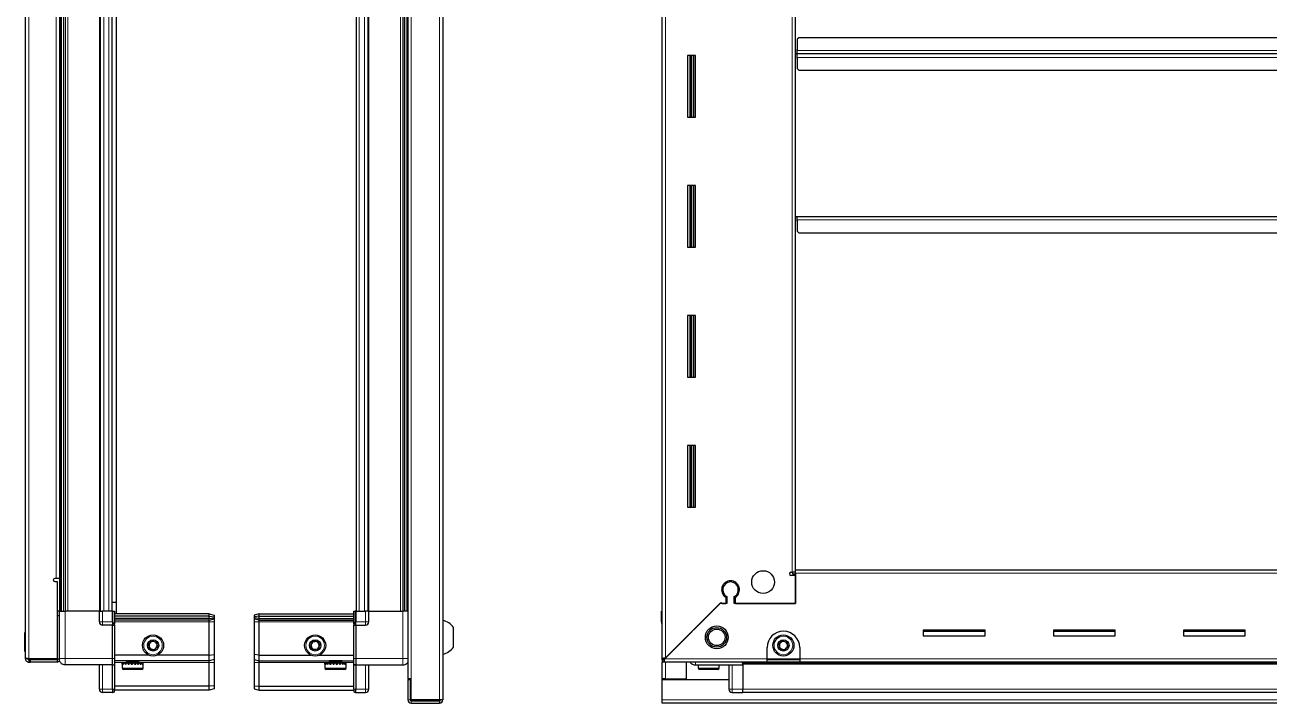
# Model space of a CAD drawing. Header units: millimetres. Extents: x 1415 to 4223, y 485 to 1665.
# Drawn here: x 2756 to 3521, y 877 to 1294 of the extents above; entities that cross this region are included whole.
import ezdxf

# ---------------------------------------------------------------- set-up
doc = ezdxf.new("R2010")
doc.units = ezdxf.units.MM

msp = doc.modelspace()

# ---------------------------------------------------------------- linework, layer by layer
at = {"color": 8, "linetype": 'Continuous', "lineweight": 18}
for p, q in [((3010.53, 1473.72), (3010.53, 878.92)), ((2993.13, 1460.82), (2993.13, 891.82)), ((2758.03, 1448.57), (2758.03, 904.07)), ((3149.65, 1447.97), (3149.65, 904.67)), ((2778.16, 1419.32), (2778.16, 933.32)), ((2780.61, 933.32), (2780.61, 1419.32)), ((2782.02, 1419.32), (2782.02, 933.32)), ((2801.43, 933.32), (2801.43, 1419.32)), ((2804.08, 933.32), (2804.08, 1419.32)), ((2807.28, 933.32), (2807.28, 1419.32)), ((2961.28, 1419.32), (2961.28, 933.32)), ((2964.48, 1419.32), (2964.48, 933.32)), ((2967.13, 1419.32), (2967.13, 933.32)), ((2986.53, 933.32), (2986.53, 1419.32)), ((2987.94, 1419.32), (2987.94, 933.32)), ((2990.39, 933.32), (2990.39, 1419.32)), ((2774.83, 953.57), (2774.83, 1399.07)), ((3227.45, 957.32), (3227.45, 1395.32)), ((4063.55, 1278.42), (3230.55, 1278.42)), ((3164.55, 1275.32), (3164.55, 1237.32)), ((3165.78, 1275.32), (3165.78, 1237.32)), ((3230.55, 1274.22), (4063.55, 1274.22)), ((3164.55, 1195.32), (3164.55, 1157.32)), ((3165.78, 1195.32), (3165.78, 1157.32)), ((3230.55, 1174.22), (4063.55, 1174.22)), ((3164.55, 1115.32), (3164.55, 1077.32)), ((3165.78, 1115.32), (3165.78, 1077.32)), ((3164.55, 1035.32), (3164.55, 997.32)), ((3165.78, 1035.32), (3165.78, 997.32)), ((4064.55, 956.72), (3229.55, 956.72)), ((2776.93, 933.32), (2776.93, 953.57)), ((2780.43, 933.32), (2780.43, 904.32)), ((2801.43, 926.82), (2803.43, 926.82)), ((2803.43, 933.32), (2803.43, 926.82)), ((2803.43, 926.82), (2803.43, 924.82)), ((2809.43, 926.82), (2803.43, 926.82)), ((2809.43, 926.82), (2809.76, 926.82)), ((2868.93, 926.82), (2810.63, 926.82)), ((2868.93, 926.82), (2871.93, 926.82)), ((2899.63, 926.82), (2896.63, 926.82)), ((2899.63, 926.82), (2957.93, 926.82)), ((2959.13, 933.32), (2958.79, 933.32)), ((2959.13, 926.82), (2958.79, 926.82)), ((2959.13, 926.82), (2965.13, 926.82)), ((2965.13, 933.32), (2965.13, 926.82)), ((2965.13, 926.82), (2965.13, 924.82)), ((2967.13, 926.82), (2965.13, 926.82)), ((2988.13, 933.32), (2988.13, 904.32)), ((3147.55, 926.82), (3147.05, 926.82)), ((2810.63, 924.62), (2809.43, 924.62)), ((2959.13, 924.62), (2957.93, 924.62)), ((2809.43, 904.32), (2780.43, 904.32)), ((2809.43, 904.32), (2810.63, 904.32)), ((2959.13, 904.32), (2957.93, 904.32)), ((2959.13, 904.32), (2988.13, 904.32)), ((3149.15, 904.17), (3212.05, 904.17)), ((3232.05, 904.17), (3212.05, 904.17)), ((3232.05, 904.17), (4062.05, 904.17)), ((2803.43, 900.32), (2803.43, 885.32)), ((2810.63, 900.12), (2809.43, 900.12)), ((2817.93, 901.82), (2810.63, 901.82)), ((2815.59, 898.42), (2815.43, 898.42)), ((2828.43, 898.42), (2815.59, 898.42)), ((2868.93, 901.82), (2825.93, 901.82)), ((2871.93, 901.82), (2868.93, 901.82)), ((2896.63, 901.82), (2899.63, 901.82)), ((2899.63, 901.82), (2942.63, 901.82)), ((2953.13, 898.42), (2940.13, 898.42)), ((2950.63, 901.82), (2957.93, 901.82)), ((2959.13, 900.12), (2957.93, 900.12)), ((2965.13, 900.32), (2965.13, 885.32)), ((3149.65, 891.82), (3149.65, 902.07)), ((3173.85, 898.42), (3169.55, 898.42)), ((3182.55, 898.42), (3173.85, 898.42)), ((3190.55, 885.32), (3190.55, 900.32)), ((3197.05, 902.06), (4097.05, 902.06)), ((3197.05, 900.82), (4097.05, 900.82)), ((3149.65, 891.32), (3149.65, 891.82)), ((2803.43, 885.32), (2801.43, 885.32)), ((2803.43, 885.32), (2803.43, 883.32)), ((2809.43, 885.32), (2803.43, 885.32)), ((2809.43, 885.32), (2810.63, 885.32)), ((2959.13, 885.32), (2957.93, 885.32)), ((2959.13, 885.32), (2965.13, 885.32)), ((2965.13, 885.32), (2965.13, 883.32)), ((2965.13, 885.32), (2967.13, 885.32)), ((3188.55, 885.32), (3190.55, 885.32)), ((3190.55, 883.32), (3190.55, 885.32)), ((3197.05, 885.32), (3190.55, 885.32)), ((3197.05, 885.47), (4097.05, 885.47)), ((2992.63, 878.92), (2991.13, 878.92)), ((2993.23, 878.32), (2993.23, 876.82)), ((4146.55, 878.92), (3147.55, 878.92))]:
    msp.add_line(p, q, dxfattribs=at)
at = {"color": 7, "linetype": 'Continuous', "lineweight": 25}
for p, q in [((3012.63, 1473.72), (3012.63, 878.92)), ((2991.03, 1460.82), (2991.03, 891.82)), ((2755.93, 904.67), (2755.93, 1447.97)), ((3147.55, 904.07), (3147.55, 1448.57)), ((2777.58, 933.32), (2777.58, 1419.32)), ((2779.37, 1419.32), (2779.37, 933.32)), ((2779.4, 1419.32), (2779.4, 933.32)), ((2802.08, 933.32), (2802.08, 1419.32)), ((2809.28, 933.32), (2809.28, 1419.32)), ((2959.28, 1419.32), (2959.28, 933.32)), ((2966.48, 1419.32), (2966.48, 933.32)), ((2989.15, 933.32), (2989.15, 1419.32)), ((2989.18, 933.32), (2989.18, 1419.32)), ((2990.98, 1419.32), (2990.98, 933.32)), ((3147.2, 1419.32), (3147.2, 933.32)), ((2811.78, 1412.32), (2811.78, 938.82)), ((2776.93, 1399.07), (2776.93, 953.57)), ((3229.55, 958.82), (3229.55, 1393.82)), ((3231.55, 1286.32), (3230.55, 1285.32)), ((4062.55, 1286.32), (3231.55, 1286.32)), ((3230.55, 1279.17), (3230.3, 1279.17)), ((3230.3, 1279.17), (3230.3, 1276.32)), ((3230.55, 1285.32), (3230.55, 1278.42)), ((3230.55, 1276.32), (3230.55, 1278.42)), ((3168.05, 1275.32), (3163.05, 1275.32)), ((3163.05, 1275.32), (3163.05, 1237.32)), ((3165.2, 1237.32), (3165.2, 1275.32)), ((3166.99, 1237.32), (3166.99, 1275.32)), ((3167.03, 1237.32), (3167.03, 1275.32)), ((3168.05, 1237.32), (3168.05, 1275.32)), ((3230.3, 1276.32), (3229.55, 1276.32)), ((3230.3, 1276.32), (3230.3, 1273.47)), ((3230.3, 1273.47), (3230.55, 1273.47)), ((4063.55, 1276.32), (3230.55, 1276.32)), ((3230.55, 1274.22), (3230.55, 1276.32)), ((3230.55, 1274.22), (3230.55, 1267.32)), ((3230.55, 1267.32), (3231.55, 1266.32)), ((3231.55, 1266.32), (4062.55, 1266.32)), ((3163.05, 1237.32), (3168.05, 1237.32)), ((3168.05, 1195.32), (3163.05, 1195.32)), ((3163.05, 1195.32), (3163.05, 1157.32)), ((3165.2, 1157.32), (3165.2, 1195.32)), ((3166.99, 1157.32), (3166.99, 1195.32)), ((3167.03, 1157.32), (3167.03, 1195.32)), ((3168.05, 1157.32), (3168.05, 1195.32)), ((3229.55, 1176.32), (3230.3, 1176.32)), ((3230.3, 1176.32), (3230.3, 1173.47)), ((3230.3, 1173.47), (3230.55, 1173.47)), ((3230.55, 1174.22), (3230.55, 1176.32)), ((3230.55, 1176.32), (4063.55, 1176.32)), ((3230.55, 1174.22), (3230.55, 1167.32)), ((3230.55, 1167.32), (3231.55, 1166.32)), ((3231.55, 1166.32), (4062.55, 1166.32)), ((3163.05, 1157.32), (3168.05, 1157.32)), ((3168.05, 1115.32), (3163.05, 1115.32)), ((3163.05, 1115.32), (3163.05, 1077.32)), ((3165.2, 1077.32), (3165.2, 1115.32)), ((3166.99, 1077.32), (3166.99, 1115.32)), ((3167.03, 1077.32), (3167.03, 1115.32)), ((3168.05, 1077.32), (3168.05, 1115.32)), ((3163.05, 1077.32), (3168.05, 1077.32)), ((3168.05, 1035.32), (3163.05, 1035.32)), ((3163.05, 1035.32), (3163.05, 997.32)), ((3165.2, 997.32), (3165.2, 1035.32)), ((3166.99, 997.32), (3166.99, 1035.32)), ((3167.03, 997.32), (3167.03, 1035.32)), ((3168.05, 997.32), (3168.05, 1035.32)), ((3163.05, 997.32), (3168.05, 997.32)), ((3226.7, 957.32), (3227.45, 957.32)), ((3229.55, 957.32), (3227.45, 957.32)), ((3227.55, 957.32), (3227.55, 956.32)), ((3229.55, 956.72), (3229.55, 958.82)), ((3229.55, 958.82), (4064.55, 958.82)), ((3229.55, 956.72), (3229.55, 938.07)), ((2774.83, 953.57), (2774.08, 953.57)), ((2774.08, 951.57), (2775.43, 951.57)), ((2776.93, 953.57), (2774.83, 953.57)), ((2775.43, 951.57), (2775.43, 904.07)), ((3187.55, 951.7), (3187.55, 950.94)), ((3229.55, 955.32), (3226.7, 955.32)), ((3227.55, 956.32), (3229.55, 956.32)), ((3229.55, 938.07), (3229.55, 955.32)), ((3186.55, 941.96), (3186.55, 938.07)), ((3187.25, 942.36), (3187.25, 938.07)), ((3191.85, 938.07), (3191.85, 942.36)), ((3192.55, 938.07), (3192.55, 941.96)), ((2811.78, 938.82), (2809.28, 938.82)), ((2811.78, 938.82), (2811.78, 931.82)), ((3183.05, 938.07), (3149.15, 904.17)), ((3149.65, 904.67), (3183.75, 938.77)), ((3187.25, 938.07), (3183.05, 938.07)), ((3183.75, 938.77), (3184.45, 938.07)), ((3184.45, 938.07), (3186.55, 938.07)), ((3229.55, 938.07), (3191.85, 938.07)), ((3192.55, 938.07), (3229.55, 938.07)), ((2776.93, 933.32), (2775.43, 933.32)), ((2776.93, 930.57), (2775.43, 930.57)), ((2776.93, 904.32), (2776.93, 933.32)), ((2801.43, 933.32), (2780.43, 933.32)), ((2801.43, 926.82), (2801.43, 933.32)), ((2801.43, 933.32), (2803.43, 933.32)), ((2809.43, 933.32), (2803.43, 933.32)), ((2809.43, 933.32), (2809.76, 933.32)), ((2809.43, 926.82), (2809.43, 933.32)), ((2809.43, 926.82), (2809.43, 924.82)), ((2809.43, 926.82), (2809.43, 924.82)), ((2809.76, 926.82), (2809.76, 933.32)), ((2809.76, 933.32), (2810.63, 933.32)), ((2810.63, 933.32), (2810.63, 925.5)), ((2868.93, 931.82), (2810.63, 931.82)), ((2868.93, 930.32), (2810.63, 930.32)), ((2868.93, 928.82), (2810.63, 928.82)), ((2868.93, 927.82), (2810.63, 927.82)), ((2868.93, 930.32), (2868.93, 931.82)), ((2868.93, 931.82), (2871.93, 931.02)), ((2868.93, 928.82), (2868.93, 930.32)), ((2868.93, 930.32), (2871.93, 929.87)), ((2868.93, 928.82), (2871.93, 929.37)), ((2868.93, 927.82), (2868.93, 928.82)), ((2868.93, 927.82), (2871.93, 928.63)), ((2868.93, 926.82), (2868.93, 927.82)), ((2868.93, 906.32), (2868.93, 926.82)), ((2871.93, 931.02), (2871.93, 929.87)), ((2871.93, 929.87), (2871.93, 929.37)), ((2871.93, 929.37), (2871.93, 928.63)), ((2871.93, 928.63), (2871.93, 926.82)), ((2871.93, 926.82), (2871.93, 906.66)), ((2899.63, 931.82), (2896.63, 931.02)), ((2896.63, 931.02), (2896.63, 929.87)), ((2899.63, 930.32), (2896.63, 929.87)), ((2896.63, 929.87), (2896.63, 929.37)), ((2899.63, 928.82), (2896.63, 929.37)), ((2896.63, 929.37), (2896.63, 928.63)), ((2899.63, 927.82), (2896.63, 928.63)), ((2896.63, 928.63), (2896.63, 926.82)), ((2896.63, 926.82), (2896.63, 906.66)), ((2899.63, 930.32), (2899.63, 931.82)), ((2899.63, 931.82), (2957.93, 931.82)), ((2899.63, 928.82), (2899.63, 930.32)), ((2899.63, 930.32), (2957.93, 930.32)), ((2899.63, 928.82), (2957.93, 928.82)), ((2899.63, 927.82), (2899.63, 928.82)), ((2899.63, 927.82), (2957.93, 927.82)), ((2899.63, 926.82), (2899.63, 927.82)), ((2899.63, 906.32), (2899.63, 926.82)), ((2957.93, 925.5), (2957.93, 933.32)), ((2957.93, 933.32), (2958.79, 933.32)), ((2958.79, 933.32), (2958.79, 933.32)), ((2958.79, 933.32), (2958.79, 926.82)), ((2959.13, 933.32), (2958.79, 933.32)), ((2959.13, 933.32), (2959.13, 926.82)), ((2959.13, 933.32), (2959.13, 933.32)), ((2959.13, 933.32), (2965.13, 933.32)), ((2959.13, 933.32), (2959.13, 926.82)), ((2959.13, 924.82), (2959.13, 926.82)), ((2967.13, 933.32), (2965.13, 933.32)), ((2967.13, 926.82), (2967.13, 933.32)), ((2967.13, 933.32), (2988.13, 933.32)), ((3147.05, 926.82), (3147.05, 933.32)), ((3147.05, 933.32), (3147.05, 933.32)), ((3147.05, 933.32), (3147.05, 933.32)), ((3147.05, 933.32), (3147.05, 926.82)), ((3147.55, 933.32), (3147.05, 933.32)), ((2755.93, 920.26), (2755.63, 920.26)), ((2755.63, 910.58), (2755.63, 920.26)), ((2809.43, 924.82), (2803.43, 924.82)), ((2809.43, 924.82), (2810.63, 924.82)), ((2809.43, 924.62), (2809.43, 924.82)), ((2809.43, 904.32), (2809.43, 924.62)), ((2810.63, 924.82), (2810.63, 925.5)), ((2810.63, 924.82), (2810.63, 924.62)), ((2810.63, 924.62), (2810.63, 904.32)), ((2957.93, 925.5), (2957.93, 924.82)), ((2959.13, 924.82), (2957.93, 924.82)), ((2957.93, 924.62), (2957.93, 924.82)), ((2957.93, 904.32), (2957.93, 924.62)), ((2959.13, 924.82), (2959.13, 924.62)), ((2959.13, 924.82), (2965.13, 924.82)), ((2959.13, 924.62), (2959.13, 904.32)), ((3019.23, 911.32), (3019.23, 923.32)), ((3147.55, 925.5), (3147.55, 925.5)), ((3346.05, 921.82), (3308.05, 921.82)), ((3308.05, 921.82), (3308.05, 918.32)), ((3308.05, 921.07), (3346.05, 921.07)), ((3308.05, 918.32), (3346.05, 918.32)), ((3346.05, 918.32), (3346.05, 921.82)), ((3426.05, 921.82), (3388.05, 921.82)), ((3388.05, 921.82), (3388.05, 918.32)), ((3388.05, 921.07), (3426.05, 921.07)), ((3388.05, 918.32), (3426.05, 918.32)), ((3426.05, 918.32), (3426.05, 921.82)), ((3506.05, 921.82), (3468.05, 921.82)), ((3468.05, 921.82), (3468.05, 918.32)), ((3468.05, 921.07), (3506.05, 921.07)), ((3468.05, 918.32), (3506.05, 918.32)), ((3506.05, 918.32), (3506.05, 921.82)), ((2755.63, 908.69), (2755.63, 910.58)), ((3212.05, 904.17), (3212.05, 911.07)), ((3232.05, 911.07), (3232.05, 904.17)), ((2755.63, 908.69), (2755.93, 908.69)), ((2755.93, 904.17), (2755.93, 904.67)), ((2757.43, 904.17), (2755.93, 904.17)), ((2775.43, 904.07), (2758.03, 904.07)), ((2758.03, 903.57), (2758.03, 902.07)), ((2758.03, 903.57), (2758.93, 903.57)), ((2758.93, 903.57), (2758.93, 902.07)), ((2775.43, 903.57), (2758.93, 903.57)), ((2775.43, 904.07), (2776.93, 904.07)), ((2775.43, 903.57), (2775.43, 902.07)), ((2809.43, 900.32), (2809.43, 904.32)), ((2831.93, 906.32), (2810.63, 906.32)), ((2810.63, 904.32), (2810.63, 900.32)), ((2868.93, 902.82), (2810.63, 902.82)), ((2817.93, 902.82), (2817.93, 902.79)), ((2825.93, 902.79), (2825.93, 902.82)), ((2868.93, 906.32), (2836.93, 906.32)), ((2868.93, 906.32), (2871.93, 906.66)), ((2868.93, 902.82), (2868.93, 906.32)), ((2871.93, 903.63), (2868.93, 902.82)), ((2868.93, 901.82), (2868.93, 902.82)), ((2871.93, 906.66), (2871.93, 903.63)), ((2871.93, 903.63), (2871.93, 901.82)), ((2899.63, 906.32), (2896.63, 906.66)), ((2896.63, 906.66), (2896.63, 903.63)), ((2896.63, 903.63), (2899.63, 902.82)), ((2896.63, 903.63), (2896.63, 901.82)), ((2899.63, 906.32), (2931.63, 906.32)), ((2899.63, 902.82), (2899.63, 906.32)), ((2899.63, 902.82), (2957.93, 902.82)), ((2899.63, 901.82), (2899.63, 902.82)), ((2936.63, 906.32), (2957.93, 906.32)), ((2942.63, 902.82), (2942.63, 902.79)), ((2950.63, 902.79), (2950.63, 902.82)), ((2957.93, 900.32), (2957.93, 904.32)), ((2959.13, 904.32), (2959.13, 900.32)), ((3147.55, 903.57), (3147.55, 904.07)), ((3149.05, 904.07), (3147.55, 904.07)), ((3147.55, 903.57), (3147.55, 902.07)), ((3148.55, 903.57), (3147.55, 903.57)), ((3148.55, 903.57), (3148.55, 902.07)), ((3212.05, 902.07), (3212.05, 904.17)), ((3232.05, 903.57), (3212.05, 903.57)), ((3232.05, 904.17), (3232.05, 902.07)), ((2758.03, 902.07), (2758.93, 902.07)), ((2775.43, 902.07), (2758.93, 902.07)), ((2809.43, 900.32), (2780.43, 900.32)), ((2801.43, 885.32), (2801.43, 900.32)), ((2809.43, 900.32), (2810.63, 900.32)), ((2809.43, 900.12), (2809.43, 900.32)), ((2809.43, 885.32), (2809.43, 900.12)), ((2810.63, 900.32), (2810.63, 900.12)), ((2810.63, 900.12), (2810.63, 885.32)), ((2815.43, 901.32), (2815.43, 898.42)), ((2815.52, 901.32), (2815.43, 901.32)), ((2815.52, 900.82), (2815.52, 901.32)), ((2815.69, 901.32), (2815.52, 901.32)), ((2815.52, 900.82), (2815.69, 900.82)), ((2815.69, 900.82), (2815.69, 901.32)), ((2816.18, 901.32), (2815.69, 901.32)), ((2816.18, 900.82), (2816.18, 901.32)), ((2816.56, 901.32), (2816.18, 901.32)), ((2816.18, 900.82), (2816.56, 900.82)), ((2816.37, 897.62), (2816.23, 897.62)), ((2827.63, 897.62), (2816.37, 897.62)), ((2816.56, 900.82), (2816.56, 901.32)), ((2817.4, 901.32), (2816.56, 901.32)), ((2817.4, 900.82), (2817.4, 901.32)), ((2817.96, 901.32), (2817.4, 901.32)), ((2817.4, 900.82), (2817.96, 900.82)), ((2817.53, 901.42), (2817.53, 901.32)), ((2822.92, 901.42), (2817.53, 901.42)), ((2817.93, 902.79), (2818.62, 902.31)), ((2818.03, 902.79), (2817.93, 902.79)), ((2818.62, 902.31), (2817.93, 901.82)), ((2818.03, 901.82), (2817.93, 901.82)), ((2817.96, 900.82), (2817.96, 901.32)), ((2819.06, 901.32), (2817.96, 901.32)), ((2825.93, 902.79), (2818.03, 902.79)), ((2825.93, 901.82), (2818.03, 901.82)), ((2818.7, 902.31), (2818.62, 902.31)), ((2825.24, 902.31), (2818.7, 902.31)), ((2819.06, 900.82), (2819.06, 901.32)), ((2819.74, 901.32), (2819.06, 901.32)), ((2819.06, 900.82), (2819.74, 900.82)), ((2819.74, 900.82), (2819.74, 901.32)), ((2821, 901.32), (2819.74, 901.32)), ((2821, 900.82), (2821, 901.32)), ((2821.3, 901.32), (2821, 901.32)), ((2821, 900.82), (2821.74, 900.82)), ((2821.3, 900.82), (2821.3, 901.32)), ((2821.74, 900.82), (2821.74, 901.32)), ((2823.04, 901.32), (2821.74, 901.32)), ((2826.33, 901.42), (2822.92, 901.42)), ((2823.04, 900.82), (2823.04, 901.32)), ((2823.04, 900.82), (2823.76, 900.82)), ((2823.17, 900.82), (2823.17, 901.32)), ((2823.76, 901.32), (2823.17, 901.32)), ((2823.76, 900.82), (2823.76, 901.32)), ((2824.96, 901.32), (2823.76, 901.32)), ((2824.96, 900.82), (2824.96, 901.32)), ((2825.59, 901.32), (2824.96, 901.32)), ((2824.96, 900.82), (2825.59, 900.82)), ((2825.24, 902.31), (2825.93, 902.79)), ((2825.93, 901.82), (2825.24, 902.31)), ((2825.59, 900.82), (2825.59, 901.32)), ((2826.59, 901.32), (2825.59, 901.32)), ((2826.33, 901.32), (2826.33, 901.42)), ((2826.59, 900.82), (2826.59, 901.32)), ((2827.07, 901.32), (2826.59, 901.32)), ((2826.59, 900.82), (2827.07, 900.82)), ((2827.07, 900.82), (2827.07, 901.32)), ((2827.76, 901.32), (2827.07, 901.32)), ((2827.76, 900.82), (2827.76, 901.32)), ((2828.05, 901.32), (2827.76, 901.32)), ((2827.76, 900.82), (2828.05, 900.82)), ((2828.05, 900.82), (2828.05, 901.32)), ((2828.36, 901.32), (2828.05, 901.32)), ((2828.36, 900.82), (2828.36, 901.32)), ((2828.42, 901.32), (2828.36, 901.32)), ((2828.36, 900.82), (2828.42, 900.82)), ((2828.42, 900.82), (2828.42, 901.32)), ((2828.43, 901.32), (2828.42, 901.32)), ((2828.43, 898.42), (2828.43, 901.32)), ((2868.93, 887.32), (2868.93, 901.82)), ((2871.93, 901.82), (2871.93, 887.48)), ((2896.63, 901.82), (2896.63, 887.48)), ((2899.63, 887.32), (2899.63, 901.82)), ((2940.13, 901.32), (2940.13, 898.42)), ((2940.14, 901.32), (2940.13, 901.32)), ((2940.14, 900.82), (2940.14, 901.32)), ((2940.24, 901.32), (2940.14, 901.32)), ((2940.14, 900.82), (2940.24, 900.82)), ((2940.24, 900.82), (2940.24, 901.32)), ((2940.61, 901.32), (2940.24, 901.32)), ((2940.61, 900.82), (2940.61, 901.32)), ((2940.93, 901.32), (2940.61, 901.32)), ((2940.61, 900.82), (2940.93, 900.82)), ((2940.93, 900.82), (2940.93, 901.32)), ((2941.67, 901.32), (2940.93, 901.32)), ((2952.33, 897.62), (2940.93, 897.62)), ((2941.67, 900.82), (2941.67, 901.32)), ((2942.18, 901.32), (2941.67, 901.32)), ((2941.67, 900.82), (2942.18, 900.82)), ((2942.18, 900.82), (2942.18, 901.32)), ((2943.21, 901.32), (2942.18, 901.32)), ((2942.23, 901.42), (2942.23, 901.32)), ((2951.03, 901.42), (2942.23, 901.42)), ((2942.63, 902.79), (2943.32, 902.31)), ((2950.63, 902.79), (2942.63, 902.79)), ((2943.32, 902.31), (2942.63, 901.82)), ((2950.63, 901.82), (2942.63, 901.82)), ((2943.21, 900.82), (2943.21, 901.32)), ((2943.86, 901.32), (2943.21, 901.32)), ((2943.21, 900.82), (2943.86, 900.82)), ((2949.94, 902.31), (2943.32, 902.31)), ((2943.86, 900.82), (2943.86, 901.32)), ((2945.09, 901.32), (2943.86, 901.32)), ((2945.09, 900.82), (2945.09, 901.32)), ((2945.59, 901.32), (2945.09, 901.32)), ((2945.09, 900.82), (2945.82, 900.82)), ((2945.59, 900.82), (2945.59, 901.32)), ((2945.82, 900.82), (2945.82, 901.32)), ((2947.12, 901.32), (2945.82, 901.32)), ((2947.12, 900.82), (2947.12, 901.32)), ((2947.12, 900.82), (2947.85, 900.82)), ((2947.45, 900.82), (2947.45, 901.32)), ((2947.85, 901.32), (2947.45, 901.32)), ((2947.85, 900.82), (2947.85, 901.32)), ((2949.1, 901.32), (2947.85, 901.32)), ((2949.1, 900.82), (2949.1, 901.32)), ((2949.76, 901.32), (2949.1, 901.32)), ((2949.1, 900.82), (2949.76, 900.82)), ((2949.76, 900.82), (2949.76, 901.32)), ((2950.83, 901.32), (2949.76, 901.32)), ((2949.94, 902.31), (2950.63, 902.79)), ((2950.63, 901.82), (2949.94, 902.31)), ((2950.83, 900.82), (2950.83, 901.32)), ((2951.37, 901.32), (2950.83, 901.32)), ((2950.83, 900.82), (2951.37, 900.82)), ((2951.03, 901.32), (2951.03, 901.42)), ((2951.37, 900.82), (2951.37, 901.32)), ((2952.16, 901.32), (2951.37, 901.32)), ((2952.16, 900.82), (2952.16, 901.32)), ((2952.51, 901.32), (2952.16, 901.32)), ((2952.16, 900.82), (2952.51, 900.82)), ((2952.51, 900.82), (2952.51, 901.32)), ((2952.94, 901.32), (2952.51, 901.32)), ((2952.94, 900.82), (2952.94, 901.32)), ((2953.08, 901.32), (2952.94, 901.32)), ((2952.94, 900.82), (2953.08, 900.82)), ((2953.08, 900.82), (2953.08, 901.32)), ((2953.13, 901.32), (2953.08, 901.32)), ((2953.13, 898.42), (2953.13, 901.32)), ((2959.13, 900.32), (2957.93, 900.32)), ((2957.93, 900.12), (2957.93, 900.32)), ((2957.93, 885.32), (2957.93, 900.12)), ((2959.13, 900.32), (2959.13, 900.12)), ((2959.13, 900.32), (2988.13, 900.32)), ((2959.13, 900.12), (2959.13, 885.32)), ((2959.13, 900.12), (2959.13, 885.32)), ((2967.13, 885.32), (2967.13, 900.32)), ((3147.55, 891.82), (3147.55, 902.07)), ((3148.55, 902.07), (3147.55, 902.07)), ((3212.05, 902.07), (3148.55, 902.07)), ((3162.55, 891.82), (3162.55, 902.07)), ((3168.05, 900.32), (3197.05, 900.32)), ((3169.55, 900.32), (3169.55, 898.42)), ((3174.12, 897.62), (3170.35, 897.62)), ((3181.75, 897.62), (3174.12, 897.62)), ((3182.55, 898.42), (3182.55, 900.32)), ((3188.55, 900.32), (3188.55, 885.32)), ((3197.05, 900.36), (3196.97, 902.07)), ((4097.05, 901.47), (3197.05, 901.47)), ((3197.05, 900.32), (3197.05, 900.82)), ((3197.05, 900.32), (3197.05, 885.32)), ((3232.05, 902.07), (3212.05, 902.07)), ((4062.05, 902.07), (3232.05, 902.07)), ((2993.13, 891.82), (2991.03, 891.82)), ((2991.13, 891.32), (2992.63, 891.32)), ((2991.13, 891.32), (2991.13, 878.92)), ((2992.63, 891.32), (2992.63, 878.92)), ((2993.13, 878.92), (2993.13, 891.82)), ((3149.65, 891.82), (3147.55, 891.82)), ((3147.55, 891.32), (3147.55, 891.82)), ((3147.55, 878.92), (3147.55, 891.32)), ((3147.55, 891.32), (3188.55, 891.32)), ((3149.05, 891.32), (3149.05, 891.82)), ((3149.65, 891.82), (3162.55, 891.82)), ((2809.43, 883.32), (2803.43, 883.32)), ((2809.43, 885.32), (2809.43, 883.32)), ((2809.43, 883.32), (2809.76, 883.32)), ((2809.43, 883.32), (2809.76, 883.32)), ((2809.43, 883.32), (2809.43, 883.32)), ((2809.76, 883.32), (2810.63, 883.82)), ((2809.76, 883.32), (2810.63, 883.82)), ((2868.93, 887.32), (2810.63, 887.32)), ((2810.63, 883.82), (2810.63, 885.32)), ((2868.93, 884.82), (2810.63, 884.82)), ((2871.93, 887.48), (2868.93, 887.32)), ((2868.93, 884.82), (2868.93, 887.32)), ((2871.93, 885.63), (2868.93, 884.82)), ((2871.93, 887.48), (2871.93, 885.63)), ((2896.63, 887.48), (2899.63, 887.32)), ((2896.63, 887.48), (2896.63, 885.63)), ((2896.63, 885.63), (2899.63, 884.82)), ((2899.63, 887.32), (2957.93, 887.32)), ((2899.63, 884.82), (2899.63, 887.32)), ((2899.63, 884.82), (2957.93, 884.82)), ((2957.93, 885.32), (2957.93, 883.82)), ((2957.93, 883.82), (2958.79, 883.32)), ((2959.13, 883.32), (2958.79, 883.32)), ((2959.13, 883.32), (2959.13, 885.32)), ((2959.13, 883.32), (2965.13, 883.32)), ((3188.55, 885.32), (3188.55, 885.32)), ((3190.55, 883.32), (3197.05, 883.32)), ((3190.55, 883.32), (3197.05, 883.32)), ((3197.05, 883.32), (3197.05, 885.32)), ((3197.05, 883.47), (4097.05, 883.47)), ((3197.05, 883.32), (3197.05, 883.32)), ((3010.53, 878.92), (2993.13, 878.92)), ((2993.23, 878.32), (3010.53, 878.32)), ((2993.23, 876.82), (3010.53, 876.82)), ((3012.63, 878.92), (3010.53, 878.92)), ((3010.53, 878.32), (3010.53, 876.82)), ((3147.55, 876.82), (3147.55, 878.92)), ((4146.55, 876.82), (3147.55, 876.82))]:
    msp.add_line(p, q, dxfattribs=at)
for centre, radius in [((3209.55, 951.32), 7), ((2834.43, 912.32), 6.5), ((2934.13, 912.32), 6.5), ((3181.05, 917.32), 7), ((3181.05, 917.32), 6.03), ((3181.05, 917.32), 5.1), ((3222.05, 912.32), 6.5), ((2834.43, 912.32), 3.46), ((2934.13, 912.32), 3.46), ((3222.05, 912.32), 3.46)]:
    msp.add_circle(centre, radius, dxfattribs=at)
at = {"color": 8, "linetype": 'Continuous', "lineweight": 18}
for centre in [(2834.43, 912.32), (2934.13, 912.32), (3222.05, 912.32)]:
    msp.add_circle(centre, 5.7, dxfattribs=at)
at = {"color": 7, "linetype": 'Continuous', "lineweight": 25}
for centre, radius, start, end in [((3226.7, 956.32), 1, 90, 270), ((2774.08, 952.57), 1, 90, 270), ((3189.55, 946.57), 5.5, 303.05573, 236.94427), ((3189.55, 946.57), 4.8, 298.63099, 241.36901), ((2803.43, 926.82), 2, 180, 270), ((2965.13, 926.82), 2, 270, 0), ((3009.6, 916.3), 11.91, 36.1266, 75.29965), ((3149.05, 926.82), 2, 180, 221.40962), ((3149.05, 926.82), 2, 180, 221.40962), ((3222.05, 911.07), 10, 90, 180), ((3222.05, 911.07), 10, 0, 90), ((2834.43, 912.32), 2.5, 127.98423, 187.98423), ((2834.43, 912.32), 2.5, 187.98423, 247.98423), ((2834.43, 912.32), 2.5, 67.98423, 127.98423), ((2834.43, 912.32), 2.5, 7.98423, 67.98423), ((2834.43, 912.32), 2.5, 307.98423, 7.98423), ((2934.13, 912.32), 2.5, 155.91157, 215.91157), ((2934.13, 912.32), 2.5, 95.91157, 155.91157), ((2934.13, 912.32), 2.5, 215.91157, 275.91157), ((2934.13, 912.32), 2.5, 35.91157, 95.91157), ((2934.13, 912.32), 2.5, 275.91157, 335.91157), ((2934.13, 912.32), 2.5, 335.91157, 35.91157), ((3009.6, 918.35), 11.91, 284.70035, 323.8734), ((3222.05, 912.32), 2.5, 127.47401, 187.47401), ((3222.05, 912.32), 2.5, 187.47401, 247.47401), ((3222.05, 912.32), 2.5, 67.47401, 127.47401), ((3222.05, 912.32), 2.5, 7.47401, 67.47401), ((3222.05, 912.32), 2.5, 307.47401, 7.47401), ((2757.93, 904.57), 0.5, 243.58436, 270), ((2775.33, 904.17), 0.6, 270, 350.40593), ((2775.33, 904.17), 2.1, 272.7294, 327.8305), ((2834.43, 912.32), 2.5, 247.98423, 307.98423), ((3222.05, 912.32), 2.5, 247.47401, 307.47401), ((2816.23, 898.42), 0.8, 180, 270), ((2817.53, 901.82), 0.4, 270, 0), ((2826.33, 901.82), 0.4, 180, 270), ((2827.63, 898.42), 0.8, 270, 0), ((2940.93, 898.42), 0.8, 180, 270), ((2942.23, 901.82), 0.4, 270, 0), ((2951.03, 901.82), 0.4, 180, 270), ((2952.33, 898.42), 0.8, 270, 0), ((3170.35, 898.42), 0.8, 180, 270), ((3181.75, 898.42), 0.8, 270, 0), ((3188.35, 900.12), 0.2, 0, 90), ((2803.43, 885.32), 2, 180, 270), ((2965.13, 885.32), 2, 270, 0), ((3190.55, 885.32), 2, 180, 270), ((3190.55, 885.32), 2, 180, 270), ((2993.23, 878.92), 2.1, 180, 270), ((2993.23, 878.92), 0.6, 180, 270), ((3010.53, 878.92), 2.1, 270, 0), ((3010.53, 878.92), 0.6, 270, 0)]:
    msp.add_arc(centre, radius, start, end, dxfattribs=at)
for centre, start_param, end_param in [((2813.22, 926.82), 3.141593, 3.864327), ((2955.33, 926.82), 5.560451, 6.283185)]:
    msp.add_ellipse(centre, major_axis=(3.46, 0), ratio=0.57735, start_param=start_param, end_param=end_param, dxfattribs=at)
for points, knots in [([(2776.93, 933.32), (2776.96, 933.32), (2777.04, 933.32), (2777.65, 933.32), (2778.53, 933.32), (2779.52, 933.32), (2780.17, 933.32), (2780.43, 933.32)], [0, 0, 0, 0, 0.214694, 0.429388, 0.644082, 0.858775, 1, 1, 1, 1]), ([(2990.98, 933.32), (2990.94, 933.32), (2990.72, 933.32), (2990, 933.32), (2989.04, 933.32), (2988.38, 933.32), (2988.13, 933.32)], [0, 0, 0, 0, 0.0717073, 0.4209791, 0.7702508, 1, 1, 1, 1]), ([(2831.75, 913.41), (2832.16, 913.72), (2832.92, 914.32), (2833.67, 914.91), (2834.02, 915.18)], [0, 0, 0, 0, 0.534686, 1, 1, 1, 1]), ([(2832.15, 910.55), (2832.13, 910.67), (2832.05, 911.26), (2831.91, 912.25), (2831.8, 913.06), (2831.75, 913.41)], [0, 0, 0, 0, 0.133125, 0.637099, 1, 1, 1, 1]), ([(2834.83, 909.46), (2834.35, 909.66), (2833.45, 910.02), (2832.56, 910.38), (2832.15, 910.55)], [0, 0, 0, 0, 0.5346859, 1, 1, 1, 1]), ([(2834.02, 915.18), (2834.5, 914.99), (2835.4, 914.63), (2836.29, 914.27), (2836.7, 914.1)], [0, 0, 0, 0, 0.534686, 1, 1, 1, 1]), ([(2837.1, 911.24), (2836.7, 910.92), (2835.94, 910.33), (2835.18, 909.74), (2834.83, 909.46)], [0, 0, 0, 0, 0.534686, 1, 1, 1, 1]), ([(2836.7, 914.1), (2836.75, 913.76), (2836.86, 912.94), (2837, 911.96), (2837.08, 911.37), (2837.1, 911.24)], [0, 0, 0, 0, 0.362901, 0.866875, 1, 1, 1, 1]), ([(2931.25, 912.03), (2931.46, 912.5), (2931.86, 913.38), (2932.25, 914.25), (2932.43, 914.66)], [0, 0, 0, 0, 0.5346859, 1, 1, 1, 1]), ([(2932.95, 909.69), (2932.64, 910.11), (2932.08, 910.89), (2931.52, 911.66), (2931.25, 912.03)], [0, 0, 0, 0, 0.534686, 1, 1, 1, 1]), ([(2932.43, 914.66), (2932.78, 914.7), (2933.59, 914.78), (2934.58, 914.88), (2935.18, 914.95), (2935.3, 914.96)], [0, 0, 0, 0, 0.362901, 0.866875, 1, 1, 1, 1]), ([(2935.3, 914.96), (2935.61, 914.54), (2936.17, 913.76), (2936.74, 912.98), (2937, 912.62)], [0, 0, 0, 0, 0.534686, 1, 1, 1, 1]), ([(2937, 912.62), (2936.79, 912.15), (2936.39, 911.27), (2936, 910.39), (2935.82, 909.99)], [0, 0, 0, 0, 0.534686, 1, 1, 1, 1]), ([(3219.38, 913.43), (3219.48, 913.51), (3219.96, 913.87), (3220.75, 914.48), (3221.4, 914.98), (3221.67, 915.19)], [0, 0, 0, 0, 0.133125, 0.637099, 1, 1, 1, 1]), ([(3219.76, 910.57), (3219.69, 911.08), (3219.57, 912.03), (3219.44, 912.99), (3219.38, 913.43)], [0, 0, 0, 0, 0.5346859, 1, 1, 1, 1]), ([(3222.42, 909.46), (3221.95, 909.66), (3221.06, 910.03), (3220.17, 910.4), (3219.76, 910.57)], [0, 0, 0, 0, 0.534686, 1, 1, 1, 1]), ([(3221.67, 915.19), (3222.15, 914.99), (3223.04, 914.62), (3223.93, 914.25), (3224.34, 914.08)], [0, 0, 0, 0, 0.5346859, 1, 1, 1, 1]), ([(3224.72, 911.22), (3224.44, 911.01), (3223.79, 910.51), (3223, 909.9), (3222.52, 909.54), (3222.42, 909.46)], [0, 0, 0, 0, 0.3629006, 0.8668753, 1, 1, 1, 1]), ([(3224.34, 914.08), (3224.41, 913.57), (3224.53, 912.61), (3224.66, 911.66), (3224.72, 911.22)], [0, 0, 0, 0, 0.5346859, 1, 1, 1, 1]), ([(2758.03, 904.07), (2757.77, 904.12), (2757.28, 904.21), (2756.64, 904.34), (2756.17, 904.47), (2755.95, 904.58), (2755.93, 904.65), (2755.93, 904.67)], [0, 0, 0, 0, 0.230255, 0.448522, 0.666786, 0.88505, 1, 1, 1, 1]), ([(2755.93, 904.17), (2755.95, 903.92), (2756, 903.43), (2756.4, 902.79), (2756.95, 902.32), (2757.53, 902.1), (2757.9, 902.08), (2758.03, 902.07)], [0, 0, 0, 0, 0.2302553, 0.4485219, 0.6667858, 0.8850496, 1, 1, 1, 1]), ([(2776.93, 903.82), (2776.93, 903.83), (2776.93, 903.84), (2776.93, 903.96), (2776.93, 904.13), (2776.93, 904.26), (2776.93, 904.32)], [0, 0, 0, 0, 0.249394, 0.500333, 0.750167, 1, 1, 1, 1]), ([(2780.43, 900.32), (2779.99, 900.37), (2779.31, 900.44), (2778.49, 900.88), (2777.93, 901.33), (2777.48, 901.89), (2777.04, 902.71), (2776.97, 903.38), (2776.93, 903.82)], [0, 0, 0, 0, 0.239457, 0.368361, 0.5, 0.631639, 0.760543, 1, 1, 1, 1]), ([(2935.82, 909.99), (2935.69, 909.97), (2935.1, 909.91), (2934.11, 909.81), (2933.29, 909.72), (2932.95, 909.69)], [0, 0, 0, 0, 0.133125, 0.637099, 1, 1, 1, 1]), ([(3149.65, 904.67), (3149.4, 904.63), (3148.9, 904.54), (3148.26, 904.4), (3147.8, 904.27), (3147.58, 904.16), (3147.56, 904.1), (3147.55, 904.07)], [0, 0, 0, 0, 0.230255, 0.448522, 0.666786, 0.88505, 1, 1, 1, 1]), ([(3148.55, 902.07), (3148.59, 902.1), (3148.68, 902.15), (3148.82, 902.55), (3148.95, 903.1), (3149.06, 903.68), (3149.13, 904.05), (3149.15, 904.17)], [0, 0, 0, 0, 0.230255, 0.448522, 0.666786, 0.88505, 1, 1, 1, 1]), ([(2988.13, 900.32), (2988.57, 900.37), (2989.24, 900.44), (2990.06, 900.88), (2990.61, 901.32), (2990.89, 901.69), (2991.03, 901.87)], [0, 0, 0, 0, 0.384298, 0.591173, 0.802437, 1, 1, 1, 1]), ([(3164.83, 902.07), (3164.95, 901.87), (3165.34, 901.22), (3166.49, 900.51), (3167.53, 900.39), (3168.05, 900.32)], [0, 0, 0, 0, 0.18225, 0.591125, 1, 1, 1, 1]), ([(3197.05, 900.32), (3197.05, 900.36), (3197.05, 900.44), (3197.05, 901.06), (3197.05, 901.62), (3197.05, 901.99), (3197.05, 902)], [0, 0, 0, 0, 0.330267, 0.660534, 0.990802, 1, 1, 1, 1])]:
    msp.add_open_spline(points, degree=3, knots=knots, dxfattribs=at)
for points in [[(2757.43, 904.17), (2757.43, 904.09), (2757.45, 903.94), (2757.59, 903.74), (2757.79, 903.6), (2757.95, 903.58), (2758.03, 903.57)], [(3148.55, 903.57), (3148.6, 903.58), (3148.7, 903.6), (3148.85, 903.74), (3149, 903.94), (3149.1, 904.09), (3149.15, 904.17)], [(3149.65, 904.67), (3149.57, 904.62), (3149.41, 904.52), (3149.21, 904.37), (3149.08, 904.22), (3149.06, 904.12), (3149.05, 904.07)]]:
    msp.add_open_spline(points, degree=3, dxfattribs=at)
at = {"color": 8, "linetype": 'Continuous', "lineweight": 18}
for points, knots in [([(2780.43, 904.32), (2779.99, 904.32), (2779.31, 904.32), (2778.49, 904.32), (2777.93, 904.32), (2777.48, 904.32), (2777.04, 904.32), (2776.97, 904.32), (2776.93, 904.32)], [0, 0, 0, 0, 0.239457, 0.368361, 0.5, 0.631639, 0.760543, 1, 1, 1, 1]), ([(2988.13, 904.32), (2988.57, 904.32), (2989.24, 904.32), (2990.06, 904.32), (2990.61, 904.32), (2990.89, 904.32), (2991.03, 904.32)], [0, 0, 0, 0, 0.384298, 0.591173, 0.802437, 1, 1, 1, 1]), ([(3168.05, 900.32), (3168.05, 900.37), (3168.05, 900.44), (3168.05, 900.88), (3168.05, 901.33), (3168.05, 901.75), (3168.05, 902.02), (3168.05, 902.07)], [0, 0, 0, 0, 0.3597529, 0.5534142, 0.7511852, 0.9489563, 1, 1, 1, 1])]:
    msp.add_open_spline(points, degree=3, knots=knots, dxfattribs=at)
for points in [[(2780.43, 904.32), (2780.43, 903.8), (2780.43, 902.75), (2780.43, 901.43), (2780.43, 900.5), (2780.43, 900.38), (2780.43, 900.32)], [(2988.13, 904.32), (2988.13, 903.8), (2988.13, 902.75), (2988.13, 901.43), (2988.13, 900.5), (2988.13, 900.38), (2988.13, 900.32)]]:
    msp.add_open_spline(points, degree=3, dxfattribs=at)

doc.saveas('drawing.dxf')
